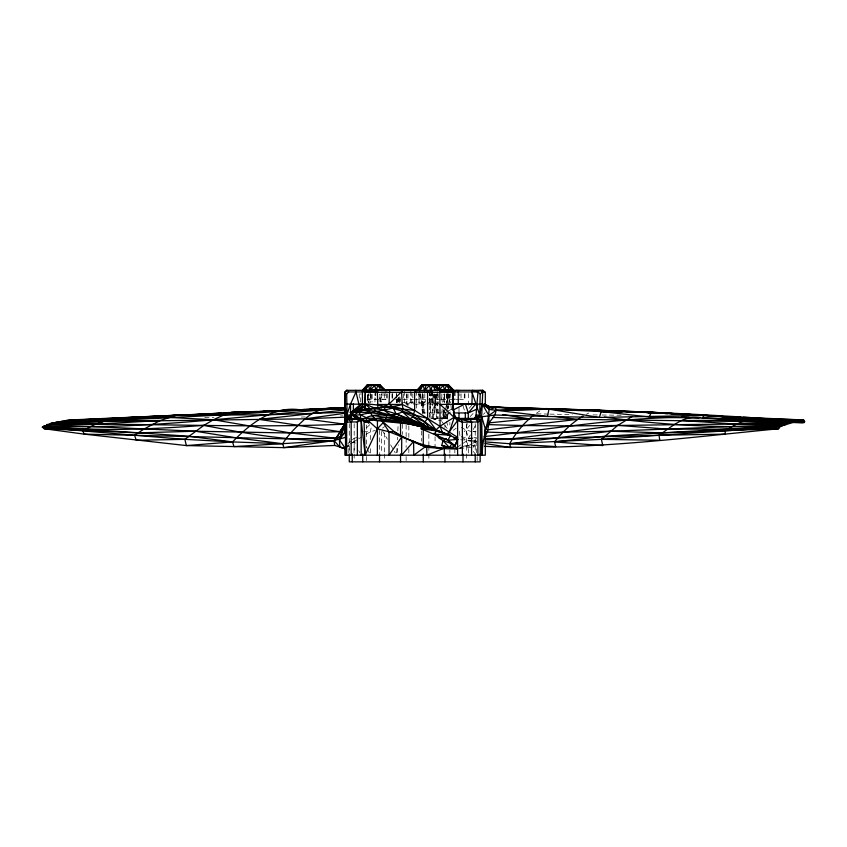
<?xml version="1.0" encoding="UTF-8"?>
<svg xmlns="http://www.w3.org/2000/svg" width="847" height="847" viewBox="0 0 847 847"><rect width="100%" height="100%" fill="white"/><g stroke="black" fill="none" stroke-linecap="round" stroke-linejoin="round"><path stroke-width="0.64" stroke-dasharray="4.24 3.18" d="M416.576 391.123L416.576 402.717L425.12 402.717M419.064 402.717L419.085 393.696M422.621 393.696L422.589 402.717L418.217 393.347M429.281 402.717L429.313 393.696M424.813 393.696L424.781 402.717L425.607 400.377M431.155 402.717L431.218 391.123M432.743 391.123L432.669 402.717L427.661 402.717M432.023 402.717L432.097 391.123M468.423 452.838L468.486 445.766L471.737 443.902M348.837 452.838L348.943 445.766L345.883 446.877M374.946 401.923L375.105 394.279M429.313 417.211L429.789 394.279M443.203 418.492L443.383 409.567M443.542 401.923L443.701 394.279M360.642 401.997L360.907 393.527M430.054 418.492L430.932 394.279M443.966 418.492L444.252 410.848M444.569 401.923L444.844 394.279M353.972 452.69L354.342 438.079L358.037 437.497M447.354 401.732L447.65 394.384M396.714 452.637L396.978 447.512M397.37 439.826L397.497 437.264M397.825 430.869L398.154 424.463M433.526 394.279L431.779 418.492L433.548 418.492L436.163 394.279M445.702 418.492L446.157 412.118M446.708 404.474L447.438 394.279M379.033 401.923L379.678 394.279M432.341 418.492L434.363 394.279L436.946 418.492L438.714 418.492M446.263 418.492L446.793 412.118M446.898 410.848L447.322 405.745M447.428 404.474L448.275 394.279M380.377 401.923L381.171 394.279M433.346 418.492L435.856 394.279M447.258 418.492L447.788 413.389M448.317 408.296L448.582 405.745M448.719 404.474L449.778 394.279M380.652 401.923L381.478 394.279M448.01 413.389L447.46 418.492L440.44 418.492M448.561 408.296L448.836 405.745M448.974 404.474L450.085 394.279M442.208 409.006L441.488 415.125L443.119 415.125L444.696 417.126L448.614 427.661M443.733 410.234L443.119 415.125L440.334 417.719M399.604 402.897L400.133 399.244M437.793 418.143L434.585 419.424L440.959 420.525L444.696 417.126L445.924 409.313M446.125 408.021L446.528 405.417M397.031 452.616L398.386 444.855M370.414 439.561L370.414 431.748L371.547 425.236M438.439 401.732L437.963 404.188L428.857 404.188M368.487 402.897L370.425 394.374M467.279 423.468L465.808 429.905L464.135 431.769M445.533 407.788L443.119 415.125L442.97 410.234M445.935 406.56L446.74 404.114M470.339 434.966L467.121 440.567L461.753 444.209M472.827 443.277L476.088 441.414L473.113 447.248L476.141 445.226M473.198 429.524L476.247 424.188M469.143 408.37L472.975 403.786M469.714 425.427L465.808 429.905L468.698 438.28L476.628 438.386M348.032 443.659L349.61 441.869L354.406 441.414L357.54 439.487M483.478 414.363L485.087 412.637M470.159 416.565L473.547 413.029M366.687 427.608L370.234 424.294M441.425 417.571L444.696 417.126L450.413 412.044M352.447 439.593L354.342 438.079M352.585 442.865L354.406 441.414L355.496 443.712M453.23 430.297L456.11 428.243M382.495 428.106L384.633 426.592M345.968 447.83L348.943 445.766M457.454 447.11L460.673 444.929M536.469 413.177L540.333 410.604M358.588 438.852L361.733 436.925M345.925 446.602L349.102 444.654M350.16 444.008L354.406 441.414M366.073 434.331L370.414 431.748L375.306 430.467M586.431 414.225L588.729 413.04M446.475 411.801L444.209 412.944L444.209 410.329M447.597 411.229L452.118 408.942M433.431 419.424L438.862 417.719M434.585 419.424L438.037 418.397M458.523 448.571L468.486 445.766L470.074 447.65M459.805 447.512L468.486 445.766M463.807 446.073L467.618 445.448L476.766 445.914M473.272 431.504L475.866 431.197M472.594 437.857L468.698 438.28L461.213 436.692M473.897 437.719L476.49 437.433M459.741 448.455L470.678 447.47M472.277 440.376L456.988 439.593M473.568 440.324L476.152 440.228M340.409 415.951L342.982 415.866M301.331 417.042L305.269 416.946M204.773 417.666L213.931 417.486M366.963 399.668L388.138 399.668M395.676 399.668L413.22 399.668M414.024 399.668L440.525 399.668M441.393 399.668L458.682 399.668M401.743 402.717L415.326 402.717M405.374 403.786L414.098 403.786M438.651 403.786L416.428 403.786L416.428 409.016M413.834 404.188L427.629 404.188M448.169 412.944L423.256 412.944L423.256 403.786M431.483 418.407L447.534 418.407M363.427 431.748L370.414 431.748M593.027 414.903L600.767 414.998M602.058 415.009L621.412 415.242M536.807 413.844L548.602 414.077M549.915 414.109L572.18 414.554M473.293 431.695L475.929 431.779M472.277 440.948L467.121 440.567L462.007 437.613M473.558 441.043L476.141 441.234M472.255 441.403L467.121 440.567L467.618 445.448M473.537 441.605L476.099 442.028M471.98 431.663L465.808 429.905L461.266 427.428M444.696 417.126L447.999 419.212M473.261 451.43L474.86 453.314M406.486 403.786L408.18 405.819M367.259 400.176L370.414 404.114M441.742 421.51L444.093 424.463M444.866 425.448L447.216 428.402M382.082 430.001L387.354 439.17M390.658 444.887L395.263 452.912M366.073 446.062L367.693 449.492M368.244 450.625L369.324 452.912M358.757 450.604L359.848 452.901M463.044 406.073L464.929 411.801M448.349 394.374L450.488 402.897M441.573 398.026L442.547 402.897M450.922 405.332L451.578 411.451M420.419 394.279L422.484 413.389M434.638 394.279L437.158 418.492M420.726 394.279L422.706 413.389M459.476 431.303L459.963 436.427M367.418 395.591L368.096 402.897M436.131 394.279L438.153 418.492M422.219 394.279L423.807 413.389M367.534 394.279L368.17 401.923M436.978 394.279L438.344 413.389M423.055 394.279L424.432 413.389M368.371 394.279L368.921 401.923M370.965 394.279L371.24 401.923M399.202 396.809L399.392 402.897M476.088 441.414L476.385 452.69M372.108 394.279L372.267 401.923M410.244 391.123L410.329 402.717M397.381 402.717L397.349 397.561L396.724 402.717L396.703 398.852M396.671 393.696L396.692 397.561M400.091 397.561L400.123 402.717M406.782 393.696L406.804 402.717M404.58 391.123L404.622 402.717M398.228 397.561L398.238 402.717M412.817 393.696L412.828 402.717M477.157 456.586L477.157 460.535M475.22 423.669L475.22 452.637M468.465 393.611L468.465 407.926M466.644 423.669L466.644 452.637M466.644 453.95L466.644 460.535M464.929 393.823L464.929 399.668L459.847 399.668L459.847 393.823M464.272 393.823L464.272 399.668M461.054 393.823L461.054 399.668M458.989 408.265L458.989 412.097M455.114 391.483L455.114 399.668M454.68 391.483L454.68 399.668M454.85 449.63L454.85 452.976M450.064 393.823L450.064 399.668M449.873 422.357L449.873 424.993M449.873 450.001L449.873 452.637M449.873 453.95L449.873 460.535M448.794 393.823L448.794 399.668M448.614 393.823L448.614 399.668M448.063 394.384L448.063 401.732M447.523 391.483L447.523 399.668M447.438 405.099L447.438 409.016M446.74 393.622L446.74 402.801M446.644 394.384L446.644 401.732M444.961 424.993L444.961 427.619M444.495 393.94L444.495 402.844M444.177 393.823L444.177 399.668M441.848 393.823L441.848 399.668M438.195 393.823L438.195 399.668M437.338 391.483L437.338 399.668M436.491 393.823L436.491 399.668M435.03 394.384L435.03 404.188M435.072 436.734L435.072 445.967M434.892 403.786L434.892 412.944M434.426 393.823L434.426 399.668M432.923 393.823L432.923 399.668M431.377 391.483L431.377 399.668M430.657 403.786L430.657 412.944M430.16 391.483L430.16 399.668M429.736 391.483L429.736 399.668M428.857 434.204L428.857 444.739M428.857 446.051L428.857 452.637M428.857 453.95L428.857 460.535M422.674 403.786L422.674 412.944M422.378 393.823L422.378 399.668M421.319 430.922L421.319 441.139M420.048 391.483L420.048 399.668M418.99 394.384L418.99 404.188M411.261 391.939L411.261 404.188L406.878 404.188L406.878 394.384M408.847 425.808L408.847 437.306M408.847 448.815L408.847 452.647M408 393.823L408 399.668M406.137 424.993L406.137 436.84M406.137 438.153L406.137 447.364M406.137 456.586L406.137 460.535M403.49 393.823L403.49 399.668M402.653 424.156L402.653 434.5M398.482 397.751L398.482 402.844M396.481 393.622L396.481 397.561M396.481 398.873L396.481 402.801M392.574 393.823L392.574 399.668M392.436 393.823L392.436 399.668M392.002 393.823L392.002 399.668M387.291 393.823L387.291 399.668M386.592 393.823L386.592 399.668M385.131 391.483L385.131 399.668M384.443 432.891L384.443 452.637M384.443 453.95L384.443 460.535M384.284 393.823L384.284 399.668M382.992 391.483L382.95 399.668M381.425 393.527L381.425 402.05M381.425 431.494L381.425 452.563M379.964 394.384L379.964 401.732M379.53 430.255L379.53 452.637M375.74 391.483L375.74 399.668M375.052 391.483L375.052 399.668M370.986 394.384L370.986 401.732M370.605 393.823L370.605 399.668M370.414 393.622L370.414 402.801M370.414 448.688L370.414 455.199M368.932 391.483L368.932 399.668M366.402 424.993L366.402 447.364M366.402 456.586L366.402 460.535M359.244 393.823L359.244 398.492M354.184 423.669L354.184 452.637M354.184 453.95L354.184 460.535M349.271 423.669L349.271 452.637"/><path stroke-width="1.27" d="M345.174 407.703L69.74 419.985L51.116 423.246L42.35 427.142L44.277 428.751L84.192 434.13L186.361 445.575L283.893 447.64L333.993 440.567L345.534 437.338L344.793 392.309L346.783 390.319L482.822 390.319L485.31 392.309L485.31 404.485L489.534 409.482L547.406 416.47L599.305 417.433L704.249 415.39L804.227 422.441L804.65 421.562L803.655 419.985L743.317 417.296M377.444 420.356L377.36 455.199M450.519 436.237L450.53 435.263L422.409 425.363L370.711 419.985L360.494 414.765L357.678 410.562L351.674 412.531L350.245 412.277L354.713 416.957L369.112 422.939L356.767 418.058L352.68 415.39L351.674 412.531L356.333 411.568L350.245 412.277L354.713 416.957M488.063 406.941L647.32 412.023L804.65 421.562C701.845 413.22 598.713 409.779 495.611 407.396L489.121 406.507L484.653 404.114L489.121 406.507C489.365 422.822 481.615 438.545 482.345 455.199L481.668 416.777L482.822 390.319M364.888 409.006L365.29 392.309L366.942 390.319L367.079 391.939M364.972 409.006L365.29 392.309L377.942 390.319L377.36 392.309L377.868 408.233M364.729 409.175L365.428 404.114M485.31 392.309L482.335 392.309L480.122 390.319L477.973 391.939L476.046 415.125L475.125 417.719L473.653 418.852M448.465 434.765L454.352 417.126L452.933 404.114L452.88 391.939L451.959 390.319L438.312 389.98M488.878 415.496L496.077 410.361L548.983 409.165L547.406 416.47L494.923 415.019L481.668 416.777L480.291 420.271L477.888 421.975L462.356 422.23L457.602 420.525L440.091 404.421L482.335 404.114L488.878 415.496L488.963 422.642L487.554 431.748L484.664 437.02M415.856 390.319L414.638 392.309L414.638 410.372L412.87 416.957L410.022 418.831L394.173 422.155M484.876 430.784C486.316 422.018 498.1 416.978 495.611 407.396L489.121 406.507M485.31 404.485L482.335 404.114L478.767 417.719L476.416 419.424L461.266 419.424L456.597 418.28M454.013 445.469L457.602 448.825L446.761 447.11L441.774 445.448L442.992 440.567L446.094 438.841L454.416 446.591L457.814 439.349C443.5 431.176 426.782 428.307 410.986 424.135C394.458 421.435 377.476 416.671 360.684 418.767L359.784 419.424L352.68 415.39L360.494 414.765L393.135 408.106L414.638 410.372L457.602 437.338L453.907 438.185M471.917 404.188L472.33 390.319L477.973 391.939L480.185 393.94L479.741 415.125L481.668 416.777L485.31 428.857L485.31 455.199L344.973 455.199L344.973 448.518L334.713 445.448L283.893 447.64L282.676 443.712C288.562 434.193 296.873 426.359 305.089 418.831C315.508 409.63 328.721 406.316 342.463 408.053M376.756 385.194L378.598 385.173L385.057 390.382L380.081 385.173L367.132 385.173L362.156 390.742L369.832 390.838L371.431 385.173M437.888 388.9L439.741 390.382L434.765 385.173L421.817 385.173L416.84 390.742L424.516 390.838L426.115 385.173M438.757 389.705L440.038 385.173M389.631 390.319L389.027 404.114L392.881 406.952C410.636 408.561 423.934 421.891 437.931 431.536M355.676 390.319L355.994 391.939L350.52 404.114L346.794 415.125L345.047 417.126L344.92 432.351L339.372 439.593L339.891 447.11L345.534 448.825L339.372 439.593L342.294 429.905L345.153 424.114M381.277 390.732L377.91 385.173L369.303 385.173L374.829 385.173L375.856 390.795L384.644 389.853L377.91 385.173L375.856 390.795L369.832 390.838L368.614 385.173L370.065 385.152L367.132 385.173L362.156 390.742M435.961 390.732L432.595 385.173L423.987 385.173L429.524 385.173L430.541 390.795L439.328 389.853L432.595 385.173L430.541 390.795L424.516 390.838L423.299 385.173L424.749 385.152L422.071 385.173L417.243 390.118L420.133 388M439.053 385.194L435.729 385.173L447.195 385.173L453.653 390.382L446.507 385.173L444.463 390.795L439.635 390.827M353.379 403.924L353.379 410.372L350.182 416.957L352.966 414.363M649.289 416.957L651.354 412.277L704.249 415.39L702.174 418.058L649.289 416.957L601.232 411.568L548.983 409.165L496.077 410.361M383.109 420.101L383.13 422.642L377.36 428.857L365.173 455.199L361.161 420.271L357.36 421.975L351.187 421.975L347.143 417.719L346.667 393.94L344.793 392.309L346.995 390.319L345.025 392.309L345.025 426.189L340.399 436.427L333.993 440.567L233.952 446.591L232.554 441.922C249.844 423.923 272.427 406.211 299.044 409.652M454.161 437.793L457.814 439.349L454.416 446.591L449.471 447.64L441.774 445.448M459.01 390.319L458.248 391.939L458.248 404.188M488.963 422.642L484.653 431.748L487.554 431.748L484.59 433.96M361.161 455.199L361.161 420.271L358.683 419.424L357.36 421.975L357.36 455.199M484.6 446.305C582.969 451.197 680.956 438.153 778.7 428.751L779.547 427.142L781.972 425.882L793.893 422.155M345.354 424.146L342.294 429.905L333.993 440.567L334.713 445.448M351.187 455.199L351.187 421.975L352.659 419.424M457.073 441.922L454.977 445.575L447.999 440.249L421.118 428.751L422.208 427.142L431.134 429.196L443.87 432.87L448.307 435.114M419.085 389.832L363.395 390.319L362.431 391.939L362.431 404.188M445.628 434.236C415.485 423.384 384.337 410.128 351.674 412.531L359.784 419.424L366.603 422.441L367.153 421.562C388.286 411.706 412.955 421.584 433.071 429.884M426.105 427.184L423.204 424.188L427.619 418.333L427.544 390.319M344.655 424.188L335.973 438.28L285.735 438.841L84.192 434.13L82.794 430.89L42.35 427.142L85.473 429.196L188.786 436.237L232.554 441.922L282.676 443.712L236.218 437.835L195.361 431.218L46.913 424.538C146.15 422.833 245.439 428.434 344.655 424.188L305.089 418.831L56.04 422.155M423.299 385.173L419.498 390.869L421.817 385.173L434.765 385.173L439.741 390.382M435.951 387.068L437.211 385.173L438.672 385.152L435.983 385.173L443.394 385.152M350.023 415.348L353.379 410.372L360.578 404.421L365.491 404.263M350.298 416.449L351.78 414.299L350.277 415.909M345.216 423.807L339.742 431.663L290.892 433.029L195.361 431.218L138.008 432.87L44.277 428.751M381.192 408L389.027 404.114L403.013 390.319M355.751 411.78L360.578 404.421L364.602 406.92L353.379 410.372M381.521 420.599L394.279 431.748L405.671 438.079L413.294 441.869L413.611 441.414C427.597 446.909 442.6 449.418 457.602 448.825M345.025 426.189L342.294 429.905L339.742 431.663L259.277 419.371L345.121 409.959M468.285 418.407L468.285 412.944L475.982 403.786L477.644 405.342M426.708 446.941L426.899 455.199L446.761 447.11L442.706 448.571L426.115 447.248L413.611 441.414L401.605 455.199L401.743 436.925L394.279 431.748L389.027 431.748L377.36 428.857L367.746 420.228M369.832 390.838L374.829 385.173M424.516 390.838L429.524 385.173M439.265 389.895L443.436 385.173L446.507 385.173L449.884 390.732L453.251 389.853L448.688 385.173L445.744 385.152L448.688 385.173L453.653 390.382M416.84 390.742L421.817 385.173L425.13 385.194M367.376 385.173L371.251 385.152L367.376 385.173L362.558 390.118L364.485 388.709M346.667 393.94L348.668 391.939L366.084 391.939M485.162 441.901L509.64 443.712L601.423 439.349L617.823 425.363L632.254 416.48M354.374 411.949L357.826 408.826L364.263 406.952L360.737 408.106L356.746 411.039M446.793 433.982L448.825 432.351L457.602 420.525L461.266 419.424L471.588 421.975L471.588 455.199M284.624 410.435L120.602 417.931C107.273 419.318 94.208 423.871 82.794 430.89L134.578 435.263L136.261 440.249L184.868 439.349L203.873 425.363L213.402 419.752L222.92 415.39L231.4 412.447L257.329 411.43M533.642 415.252C523.774 422.833 515.823 432.986 509.64 443.712L510.73 447.64L485.077 443.479M480.185 393.94L482.335 392.309M425.681 446.485L413.77 455.199L413.611 441.414L389.027 431.748L383.13 422.642M462.356 455.199L462.356 422.23L461.266 419.424L454.352 417.126L440.091 426.189L435.993 429.905L427.619 418.333C406.74 413.749 386.888 404.125 365.29 404.114L369.98 408.487M583.075 416.121C571.947 422.6 562.588 432.002 554.478 441.922L555.727 446.591L509.64 443.712L610.465 431.218L785.434 424.538C686.345 422.791 587.215 428.106 488.137 424.58M453.029 410.086L465.331 403.786L468.285 412.944L476.575 409.26M429.302 427.735L424.675 421.848L402.452 411.78C390.848 418.037 376.936 412.013 365.703 417.931L367.153 421.562L353.972 415.168C367.926 404.538 386.581 409.662 402.24 404.421L414.638 410.372M699.855 417.571C683.974 415.062 671.258 427.015 658.987 435.263L601.423 439.349L602.768 445.575L554.478 441.922L604.79 436.237L781.972 425.882C722.639 428.338 663.222 425.247 604.398 417.126M357.678 410.562L385.893 406.92L383.511 409.969L373.876 408.529L357.678 410.562L368.17 408.762L370.647 409.08M481.668 416.777L475.125 417.719L477.888 421.975L477.888 455.199M757.959 419.932C745.847 418.164 734.836 424.76 724.947 430.89L658.987 435.263L485.183 439.879M345.29 412.267L268.192 414.808L176.631 415.21L160.168 420.536L143.863 429.101L134.578 435.263L184.868 439.349L232.554 441.922L186.361 445.575L184.868 439.349M681.157 413.992L759.981 418.767L804.227 422.441L802.416 422.939L702.174 418.058L760.235 419.424L757.8 417.931M357.519 411.303L363.458 409.969M453.77 390.986L457.285 390.319M345.354 413.22L305.089 418.831L345.025 417.169L350.976 417.719L352.024 419.424M487.523 429.821L577.559 419.371L789.965 422.113M431.451 385.194L434.765 385.173M484.272 436.576C552.54 429.175 620.406 416.968 689.31 417.412L698.553 417.783M487.83 423.013L528.994 418.831L577.559 419.371L554.616 416.343M457.814 439.349L447.999 440.249L450.53 435.263L434.416 434.13L436.364 430.89L421.118 428.751M414.331 390.022L419.212 389.927M108.85 418.81L120.602 417.931M182.465 415.432L186.351 415.168L172.163 415.475M401.023 390.075L404.57 389.832L399.54 390.022M147.145 417.169L152.407 416.809M160.305 416.279L169.527 415.655M345.184 408.222C244.836 415.168 144.71 430.435 43.875 425.882C97.056 431.769 150.65 429.365 203.873 425.363C246.816 433.717 290.076 441.266 333.993 440.567L339.891 447.11L345.534 448.825M360.716 407.185L364.602 406.92L360.716 407.079M396.597 390.043L400.059 389.832L393.484 390.033M195.371 414.617L203.111 414.141M209.548 413.749L221.152 413.04M223.724 412.881L237.901 412.023M449.884 390.732L444.463 390.795L443.436 385.173L437.465 385.194M166.69 416.29L169.315 416.142M181.11 415.464L186.351 415.168M201.66 414.575L204.296 414.427M216.154 413.76L220.104 413.537M230.649 412.944L237.234 412.574M351.187 421.975L346.667 422.23L345.534 420.525L344.793 404.114L366.084 404.188M389.842 390.223L387.291 390.319L389.631 390.192M393.135 390.012L396.65 389.832M417.603 390.075L381.182 390.319L398.196 389.832M176.631 415.21L65.886 420.557C152.206 419.678 238.346 414.194 324.443 408.529L326.476 408.688M218.357 413.76L220.961 413.622M233.952 412.934L237.848 412.733L233.836 412.902M387.291 390.319L389.789 390.192M393.548 390.012L397.296 389.832M198.219 414.596L203.502 414.352M215.371 413.781L220.644 413.537M252.12 412.066L257.308 411.833M271.559 411.197L278.038 410.911M345.195 408.805L231.4 412.447M289.727 410.393L298.843 410.001M309.261 409.556L320.981 409.048M778.7 428.751L662.227 432.87L610.465 431.218L516.723 433.029L486.453 432.108M394.946 390.022L400.059 389.832M405.12 390.022L410.234 389.832M350.69 415.581L354.554 415.443M330.129 408.678L343.268 408.222M361.669 407.576L365.608 407.449L361.775 407.534M69.74 419.985L168.849 417.412L213.402 419.752L290.892 433.029L335.973 438.28L340.399 436.427L344.92 432.351L345.534 420.525L347.143 417.719L350.637 415.125L350.52 404.114M291.103 410.393L299.033 410.128M317.53 409.514L321.5 409.387M377.36 404.485L402.24 404.421L402.96 408.826L402.452 411.78L410.022 418.831L428.55 428.36L396.004 413.823L383.511 409.969L390.626 414.808L404.622 419.752M384.284 390.319L389.535 390.16M302.919 409.525L321.034 408.963M263.809 411.229L278.049 410.795M445.204 390.319L446.125 390.287L439.519 390.308M423.542 385.194L425.935 385.152L422.071 385.173M255.455 412.066L258.039 412.023M372.415 385.152L379.827 385.173L384.644 389.853M427.1 385.152L434.511 385.173L439.328 389.853M453.251 389.853L448.434 385.173L441.022 385.152M445.363 385.194L447.195 385.173M757.821 420.091L681.835 420.536L736.985 424.135L789.552 423.246L742.904 421.594L790.103 421.404M385.057 390.382L380.081 385.173L367.132 385.173L364.813 390.869L368.614 385.173L370.446 385.194M435.729 385.173L448.688 385.173M452.88 391.939L477.973 391.939M365.29 392.309L452.573 392.309L452.933 404.114M452.552 403.786L475.982 403.786M453.441 412.944L468.285 412.944M350.499 418.407L358.81 418.407M456.321 418.407L476.183 418.407M358.683 419.424L348.255 419.424L345.534 420.525L345.534 455.199M448.434 385.173L444.559 385.152L446.507 385.173M434.511 385.173L430.636 385.152L432.595 385.173M379.827 385.173L375.952 385.152L377.91 385.173M375.74 390.319L370.721 390.287L373.252 390.943M380.081 385.173L377.137 385.152L378.344 385.194M484.548 438.492L512.276 438.841L617.823 425.363L667.521 429.101L727.488 429.196L779.547 427.142L724.947 430.89L725.498 434.13L658.987 435.263L659.834 440.249L601.423 439.349M433.283 385.173L431.832 385.152L433.029 385.194M796.085 420.483L800.023 420.536M622.047 411.97L601.232 411.568L600.597 410.562L597.463 410.17L495.611 407.396L489.534 409.482L482.335 404.114M635.059 412.224L638.966 412.298M641.571 412.351L658.447 412.913M438.121 390.022L451.959 390.319M439.445 390.107L447.036 390.319M570.92 409.757L548.983 409.165L599.305 417.433L601.232 411.568L651.354 412.277L574.785 409.863M438.524 390.022L448.794 390.319L438.037 389.991M356.958 410.043L363.511 410.244L357.138 409.948M759.145 418.566L768.303 418.852M777.472 419.149L794.486 419.689M797.112 419.773L803.655 419.985L796.074 420.313M440.292 390.171L444.177 390.319M681.454 417.126L689.31 417.412M646.939 412.658L653.513 412.913M664.048 413.325L674.583 413.738M703.836 417.995L721.009 418.683M724.979 418.842L739.505 419.434M746.112 419.699L748.748 419.805M492.71 417.412L528.994 418.831L502.874 414.554M804.227 422.441L758.573 420.588L760.235 419.424L703.783 415.168L662.333 413.103M701.178 415.443L697.229 415.263L699.866 415.422M713.026 415.962L720.924 416.311M727.509 416.597L740.68 417.179M757.864 418.577L763.126 418.81M777.62 419.477L782.893 419.72M597.463 410.17L618.268 411.24M626.071 411.642L633.863 412.044M648.124 412.775L650.708 412.913M664.916 413.632L667.5 413.76M680.416 414.416L684.281 414.617M657.208 412.881L647.32 412.023M662.439 413.156L674.191 413.791M676.806 413.929L704.249 415.39L700.903 414.765M713.047 416.152L715.683 416.29M727.541 416.946L731.501 417.158M743.359 417.815L745.995 417.963M545.775 408.529L562.524 409.514M493.6 406.92L507.777 407.831M446.094 438.841L439.424 438.28L434.14 433.315M367.016 409.165L369.483 409.387M384.527 390.499L386.92 390.859M371.558 415.21C388.604 418.164 406.412 419.826 422.357 426.803L398.259 421.594L384.993 421.383L386.857 415.39L375.814 411.261L364.411 410.17L371.039 412.447L371.558 415.21L376.873 420.557L385.565 419.805L402.092 420.536L411.758 424.538L432.722 429.101L418.249 425.882L443.87 432.87L407.269 419.371L375.814 411.261L373.876 408.529L384.358 406.507L392.881 406.952L396.004 413.823L423.204 424.188L428.296 428.338M454.352 417.126L452.573 404.114L452.573 392.309L439.815 390.319L440.091 426.189L442.515 433.018M412.817 389.832L415.644 390.319M476.416 419.424L480.291 420.271L482.345 455.199M363.395 390.319L367.196 391.293M442.992 440.567L451.79 443.712L449.471 447.64L442.992 440.567L439.424 438.28L437.655 435.136M413.611 441.414L401.743 436.925L389.027 455.199L389.027 431.748M413.294 441.869L426.115 447.248L426.676 445.766L444.283 448.518L444.283 455.199M365.29 404.114L375.719 408.508M422.409 425.363L430.594 428.889M438.28 431.218L440.461 432.425M366.603 422.441L360.684 418.767L360.494 414.765M412.87 416.957L423.204 424.188M482.165 390.319L484.653 392.309M346.783 390.319L348.668 391.939M453.431 412.68L457.602 420.525L457.602 455.199M452.573 392.309L451.462 390.319L451.822 391.939M470.265 419.424L471.588 421.975M471.917 391.939L479.741 415.125L476.046 415.125L480.291 420.271L480.291 455.199M355.994 391.939L358.895 404.188M437.211 385.173L438.185 389.705M344.793 404.114L346.794 415.125L350.637 415.125L350.976 417.719L348.255 419.424L346.667 422.23L346.667 455.199M452.573 404.114L454.193 415.125M401.605 392.309L402.24 404.421M364.019 420.62L365.173 455.199M480.133 453.95L480.133 461.848L349.271 461.848L349.271 453.95M475.22 453.95L475.22 461.848M465.31 412.944L465.31 418.407M463.002 453.95L463.002 461.848M458.989 413.378L458.989 418.503M444.961 446.051L444.961 448.688M444.961 453.95L444.961 461.848M423.267 428.942L423.267 444.739M423.267 453.95L423.267 461.848M400.546 422.357L400.546 435.517M400.546 453.95L400.546 461.848M379.53 453.95L379.53 461.848M362.749 453.95L362.749 461.848M352.246 453.95L352.246 461.848M160.168 420.536L96.135 424.135L51.116 423.246L102.942 421.594L61.143 421.383L109.782 419.805L160.168 420.536"/></g></svg>
